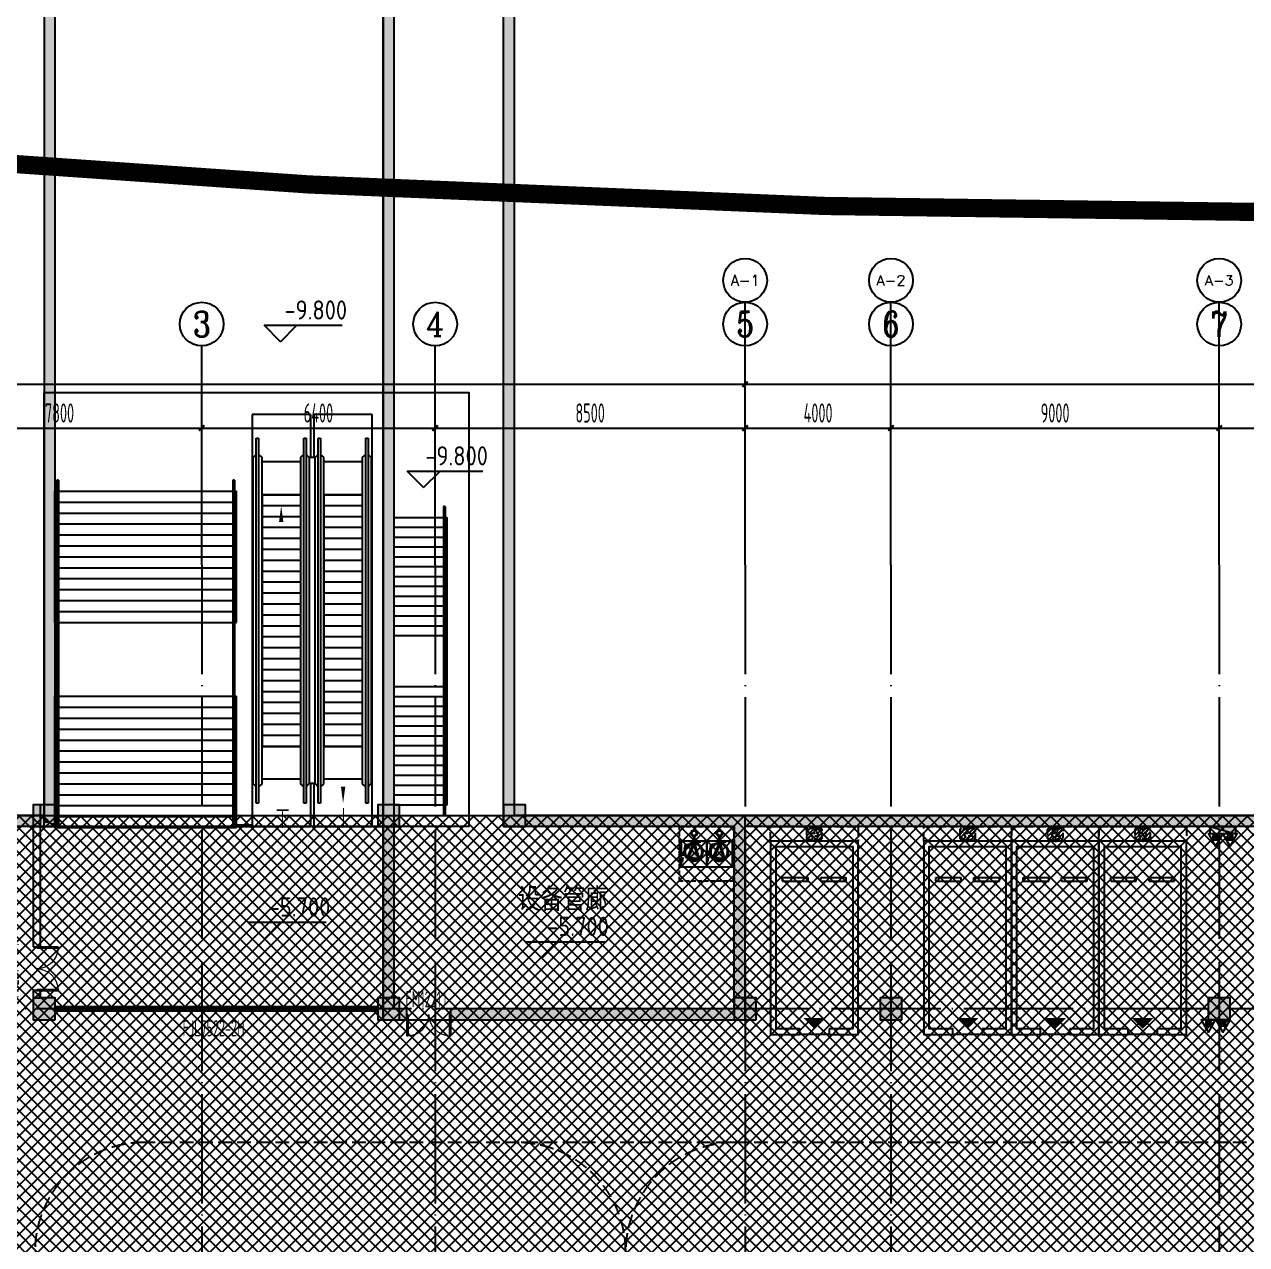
# Model space of a CAD drawing. Extents: x -473190 to 2138458, y -81875 to 2633646.
# Drawn here: x -69060 to -35548, y 155797 to 189261 of the extents above; entities that cross this region are included whole.
import ezdxf
from ezdxf.enums import TextEntityAlignment as Align

# ---------------------------------------------------------------- set-up
doc = ezdxf.new("R2010")
doc.units = 0
doc.header["$LTSCALE"] = 1000
for name, pattern in [('__DASH', [0.35, 0.25, -0.1]), ('ACAD_ISO05W100', [34, 24, -3, 0.5, -3, 0.5, -3]), ('DASH', [0.35, 0.25, -0.1]), ('DOTE', [2.42, 2, -0.2, 0.02, -0.2]), ('排水', [1.1, 1, -0.1])]:
    doc.linetypes.add(name, pattern=pattern)
for name, color, linetype in [('00-停车位', 67, 'Continuous'), ('A-COLUMN', 2, 'Continuous'), ('A-EVTR', 3, 'Continuous'), ('A-PUB_HATCH', 8, 'Continuous'), ('A-REDLINE', 1, 'ACAD_ISO05W100'), ('A-ROOM_NAME', 23, 'Continuous'), ('A-STAIR', 3, 'Continuous'), ('A-WALL', 2, 'Continuous'), ('AXIS', 3, 'Continuous'), ('AXIS_TEXT', 7, 'Continuous'), ('car', 252, 'Continuous'), ('DIM_ELEV', 3, 'Continuous'), ('DIM_SYMB', 3, 'Continuous'), ('DOOR_FIRE', 4, 'Continuous'), ('DOOR_FIRE_TEXT', 7, 'Continuous'), ('DOTE', 1, 'DOTE'), ('HANDRAIL', 3, 'Continuous'), ('PUB_HATCH', 8, 'Continuous'), ('PUB_TEXT', 7, 'Continuous'), ('W-EQUIP_消火栓', 7, 'Continuous'), ('W-EQUIP_灭火器', 7, 'Continuous'), ('WALL-C', 2, 'Continuous'), ('排水', 4, 'Continuous'), ('索引线', 252, 'Continuous'), ('车行线', 4, 'Continuous'), ('集水坑', 4, 'Continuous'), ('雨棚投影', 147, 'Continuous')]:
    doc.layers.add(name, color=color, linetype=linetype)
doc.layers.add('GPS-污水', color=2, linetype='排水', lineweight=40)
doc.layers.add('地下二层$0$A-PUB_HATCH', color=8, linetype='Continuous', lineweight=0)
doc.styles.add('8B2_01', font='simhei.ttf', dxfattribs={"width": 0.8})
doc.styles.add('_TCH_AXIS', font='COMPLEX', dxfattribs={"bigfont": 'GBCBIG'})
doc.styles.add('_TCH_DIM', font='SIMPLEX', dxfattribs={"bigfont": 'GBCBIG'})
doc.styles.add('_TCH_DIM_T3', font='tssdeng.shx', dxfattribs={"width": 0.564706, "bigfont": '@@@tssdchn.shx'})
doc.styles.add('_TCH_WINDOW', font='tssdeng.shx', dxfattribs={"width": 0.8, "height": 3.5, "bigfont": 'tssdchn.shx'})
doc.styles.add('COMPLEX', font='COMPLEX.shx', dxfattribs={"width": 0.65})
doc.styles.get("Standard").update_dxf_attribs({"font": 'gbenor.shx', "bigfont": 'gbcbig.shx'})
doc.dimstyles.new('_TCH_ARCH&&150', dxfattribs={"dimtxt": 525, "dimasz": 150, "dimexe": 375, "dimexo": 450, "dimgap": 150, "dimtad": 1, "dimdec": 0, "dimzin": 0, "dimdsep": 46, "dimtxsty": '_TCH_DIM_T3', "dimblk": 'ARCHTICK', "dimcen": 0.09, "dimclrt": 7, "dimazin": 2, "dimtfac": 1, "dimtdec": 0, "dimtix": 1, "dimtmove": 2, "dimatfit": 3, "dimfxl": 0, "dimtolj": 1, "dimtzin": 0, "dimarcsym": 0})

# ---------------------------------------------------------------- blocks, each defined once
blk = doc.blocks.new('车位2400x5300')
at = {"layer": '00-停车位', "color": 251}
for p, q in [((-875, -1000), (-175, -1000)), ((-875, -1100), (-875, -1000)), ((-175, -1100), (-175, -1000)), ((175, -1000), (875, -1000)), ((175, -1100), (175, -1000)), ((875, -1100), (875, -1000)), ((-875, -1100), (-175, -1100)), ((175, -1100), (875, -1100)), ((400, -5300), (-400, -5300))]:
    blk.add_line(p, q, dxfattribs=at)
blk.add_lwpolyline([(400, -5150), (400, -5300), (1200, -5300), (1200, 0), (-1200, 0), (-1200, -5300), (-400, -5300), (-400, -5150), (-1050, -5150), (-1050, -150), (1050, -150), (1050, -5150), (400, -5150)], dxfattribs=at)
blk.add_lwpolyline([(0, -5150, 0, 600, 0), (0, -4850, 600, 600, 0)], format="xyseb", dxfattribs=at)
blk = doc.blocks.new('A$C796A13F6')
at = {"layer": '车行线', "linetype": '__DASH', "ltscale": 1.5}
for points in [[(30925, -3000), (30925, -47838, 0.414214), (33925, -50838), (45475, -50838, 0.414214), (48475, -47838), (48475, -3000, 0.414214), (45475, 0), (-134375, 0, 0.414214), (-137375, -3000), (-137375, -60738, 0.414214), (-134375, -63738), (-124175, -63738)], [(-124175, 0, -0.414214), (-121175, -3000)], [(-118175, 0, 0.414214), (-121175, -3000)]]:
    blk.add_lwpolyline(points, format="xyb", dxfattribs=at)
blk = doc.blocks.new('$SB01_1')
h = blk.add_hatch(color=256)
h.dxf.hatch_style = 1
h.paths.add_polyline_path([(-0.381, -0.323), (0.5, 0), (-0.381, 0.323)])
h.paths.add_polyline_path([(0, 0), (0.002, 0), (0.002, 0.001), (0, 0.001)], flags=24)
h.paths.add_polyline_path([(0, -0.002), (0.003, -0.002), (0.003, -0.001), (0, -0.001)], flags=24)
h.paths.add_polyline_path([(0, -0.003), (0.003, -0.003), (0.003, -0.002), (0, -0.002)], flags=24)
for p, q in [((0.5, 0), (-0.381, 0.323)), ((-0.381, 0.323), (-0.381, -0.323)), ((0.5, 0), (-0.381, -0.323))]:
    blk.add_line(p, q)
blk.add_circle((0, 0), 0.5)
at = {"flags": 1}
for tag, p in [('UNIT', (0, 0)), ('SPEC', (0, -0.002)), ('WHAT', (0, -0.003))]:
    blk.add_attdef(tag, p, '', height=0.001, dxfattribs=at)
blk = doc.blocks.new('人防集水坑')
at = {"layer": 'GPS-污水', "linetype": '排水'}
for p, q in [((307486, 701151), (307284, 701151)), ((307486, 700451), (307284, 700451))]:
    blk.add_line(p, q, dxfattribs=at)
for centre in [(307561, 701151), (307561, 700451)]:
    blk.add_circle(centre, 75, dxfattribs=at)
at = {"layer": '集水坑', "linetype": 'DASH', "ltscale": 0.5}
blk.add_lwpolyline([(306241, 700051), (306241, 701551), (307741, 701551), (307741, 700051)], close=True, dxfattribs=at)
at = {"layer": '集水坑', "linetype": 'Continuous', "ltscale": 0.5}
for points in [[(306641, 701501), (306641, 700801), (307341, 700801), (307341, 701501)], [(306641, 700801), (306641, 700101), (307341, 700101), (307341, 700801)]]:
    blk.add_lwpolyline(points, close=True, dxfattribs=at)
at = {"layer": '集水坑', "linetype": 'DASH', "ltscale": 0.5}
for points in [[(307341, 700801), (307237, 701397), (306641, 701501)], [(307347, 700101), (307243, 700697), (306647, 700801)]]:
    blk.add_lwpolyline(points, dxfattribs=at)
at = {"layer": 'GPS-污水', "linetype": '排水', "xscale": -480.0000000000002, "yscale": 480.0000000000002, "zscale": 480.0000000000002, "rotation": 176.2535374729293}
for p in [(307045, 701164, 0), (307045, 700464, 0)]:
    blk.add_blockref('$SB01_1', p, dxfattribs=at)
blk = doc.blocks.new('A$C3672542B')
at = {"layer": '排水', "color": 3, "linetype": 'DASH'}
blk.add_lwpolyline([(37143.2, -22708.7, 0, 0, 0), (37855.1, -21996.8, 160, 0, 0), (38279.3, -21572.6, 0, 0, 0)], format="xyseb", dxfattribs=at)
at = {"layer": '集水坑', "linetype": 'Continuous', "rotation": 90}
blk.add_blockref('人防集水坑', (739934.4, -327709.3), dxfattribs=at)
blk = doc.blocks.new('A$C2EF10B80')
at = {"layer": 'A-PUB_HATCH'}
h = blk.add_hatch(dxfattribs=at)
h.set_pattern_fill('ANSI31', color=256, scale=50, angle=-16.4434)
h.set_pattern_definition([(45, (6188.46, 7099.97), (-56.1266, 56.1266), [])])
h.paths.add_polyline_path([(-983, -100, 0.414214), (-1033, -50), (-1184, -50), (-1091, -207), (-1210, -207), (-1204, -250), (-983, -250)])
h.paths.add_polyline_path([(-983, -250), (-1204, -250), (-1190, -350), (-1033, -350, 0.414213), (-983, -300)])
h.paths.add_polyline_path([(-1262, -250), (-1417, -250), (-1417, -300, 0.414215), (-1367, -350), (-1207, -350)])
h.paths.add_polyline_path([(-1221, -50), (-1367, -50, 0.414214), (-1417, -100), (-1417, -250), (-1262, -250), (-1320, -146), (-1212, -146)])
at = {"layer": 'car', "linetype": 'DASH', "ltscale": 0.5}
blk.add_line((-1367, -350), (-1033, -350), dxfattribs=at)
at = {"layer": 'car', "linetype": 'DASH'}
blk.add_lwpolyline([(-2400, 0), (0, 0), (0, -400), (-2400, -400)], close=True, dxfattribs=at)
at = {"layer": 'car', "linetype": 'DASH', "ltscale": 0.5}
blk.add_lwpolyline([(-1320, -146), (-1185, -390), (-1210, -207), (-1091, -207), (-1227, 23), (-1212, -146)], close=True, dxfattribs=at)
for points in [[(-1367, -50, 0.414214), (-1417, -100), (-1417, -300)], [(-1033, -350, 0.414214), (-983, -300), (-983, -100, 0.414214), (-1033, -50), (-1367, -50)]]:
    blk.add_lwpolyline(points, format="xyb", dxfattribs=at)
at = {"layer": 'car', "linetype": 'DASH'}
blk.add_arc((-1367, -300), 50, 180, 270, dxfattribs=at)
blk = doc.blocks.new('_AXISO')
blk.add_circle((0, 0), 0.5)
at = {"layer": 'AXIS_TEXT', "style": 'COMPLEX', "width": 1.041667}
blk.add_attdef('A', text='', height=0.56, dxfattribs=at).set_placement((-0.25, -0.28), (0.25, -0.28), align=Align.FIT)
blk = doc.blocks.new('_ArchTick')
at = {"color": 0, "linetype": 'ByBlock', "const_width": 0.4}
blk.add_lwpolyline([(-0.5, -0.5), (0.5, 0.5)], dxfattribs=at)
blk = doc.blocks.new('*D5347')
at = {"layer": 'AXIS', "color": 0, "lineweight": -2, "transparency": 16777216}
for p, q in [((-251940, 16824), (-251940, 21699)), ((-198340, 16824), (-198340, 21699)), ((-251940, 21324), (-198340, 21324))]:
    blk.add_line(p, q, dxfattribs=at)
at = {"layer": 'Defpoints', "color": 0, "transparency": 16777216}
for p in [(-198340, 21324), (-251940, 16374), (-198340, 16374)]:
    blk.add_point(p, dxfattribs=at)
at = {"layer": 'AXIS', "color": 0, "lineweight": -2, "transparency": 16777216, "xscale": 150, "yscale": 150, "zscale": 150, "rotation": 180}
blk.add_blockref('_ArchTick', (-251940, 21324), dxfattribs=at)
at = {"layer": 'AXIS', "color": 0, "lineweight": -2, "transparency": 16777216, "xscale": 150, "yscale": 150, "zscale": 150}
blk.add_blockref('_ArchTick', (-198340, 21324), dxfattribs=at)
at = {"layer": 'AXIS', "color": 7, "transparency": 16777216, "insert": (-225140, 21736), "char_height": 525, "attachment_point": 5, "style": '_TCH_DIM_T3'}
blk.add_mtext('\\A1;53600', dxfattribs=at)
blk = doc.blocks.new('*D5349')
at = {"layer": 'AXIS', "color": 0, "lineweight": -2, "transparency": 16777216}
for p, q in [((-274640, 16824), (-274640, 20499)), ((-266840, 16824), (-266840, 20499)), ((-274640, 20124), (-266840, 20124))]:
    blk.add_line(p, q, dxfattribs=at)
at = {"layer": 'Defpoints', "color": 0, "transparency": 16777216}
for p in [(-266840, 20124), (-274640, 16374), (-266840, 16374)]:
    blk.add_point(p, dxfattribs=at)
at = {"layer": 'AXIS', "color": 0, "lineweight": -2, "transparency": 16777216, "xscale": 150, "yscale": 150, "zscale": 150, "rotation": 180}
blk.add_blockref('_ArchTick', (-274640, 20124), dxfattribs=at)
at = {"layer": 'AXIS', "color": 0, "lineweight": -2, "transparency": 16777216, "xscale": 150, "yscale": 150, "zscale": 150}
blk.add_blockref('_ArchTick', (-266840, 20124), dxfattribs=at)
at = {"layer": 'AXIS', "color": 7, "transparency": 16777216, "insert": (-270740, 20536), "char_height": 525, "attachment_point": 5, "style": '_TCH_DIM_T3'}
blk.add_mtext('\\A1;7800', dxfattribs=at)
blk = doc.blocks.new('*D5350')
at = {"layer": 'AXIS', "color": 0, "lineweight": -2, "transparency": 16777216}
for p, q in [((-266840, 16824), (-266840, 20499)), ((-260440, 16824), (-260440, 20499)), ((-266840, 20124), (-260440, 20124))]:
    blk.add_line(p, q, dxfattribs=at)
at = {"layer": 'Defpoints', "color": 0, "transparency": 16777216}
for p in [(-260440, 20124), (-266840, 16374), (-260440, 16374)]:
    blk.add_point(p, dxfattribs=at)
at = {"layer": 'AXIS', "color": 0, "lineweight": -2, "transparency": 16777216, "xscale": 150, "yscale": 150, "zscale": 150, "rotation": 180}
blk.add_blockref('_ArchTick', (-266840, 20124), dxfattribs=at)
at = {"layer": 'AXIS', "color": 0, "lineweight": -2, "transparency": 16777216, "xscale": 150, "yscale": 150, "zscale": 150}
blk.add_blockref('_ArchTick', (-260440, 20124), dxfattribs=at)
at = {"layer": 'AXIS', "color": 7, "transparency": 16777216, "insert": (-263640, 20536), "char_height": 525, "attachment_point": 5, "style": '_TCH_DIM_T3'}
blk.add_mtext('\\A1;6400', dxfattribs=at)
blk = doc.blocks.new('*D5351')
at = {"layer": 'AXIS', "color": 0, "lineweight": -2, "transparency": 16777216}
for p, q in [((-260440, 16824), (-260440, 20499)), ((-251940, 16824), (-251940, 20499)), ((-260440, 20124), (-251940, 20124))]:
    blk.add_line(p, q, dxfattribs=at)
at = {"layer": 'Defpoints', "color": 0, "transparency": 16777216}
for p in [(-251940, 20124), (-260440, 16374), (-251940, 16374)]:
    blk.add_point(p, dxfattribs=at)
at = {"layer": 'AXIS', "color": 0, "lineweight": -2, "transparency": 16777216, "xscale": 150, "yscale": 150, "zscale": 150, "rotation": 180}
blk.add_blockref('_ArchTick', (-260440, 20124), dxfattribs=at)
at = {"layer": 'AXIS', "color": 0, "lineweight": -2, "transparency": 16777216, "xscale": 150, "yscale": 150, "zscale": 150}
blk.add_blockref('_ArchTick', (-251940, 20124), dxfattribs=at)
at = {"layer": 'AXIS', "color": 7, "transparency": 16777216, "insert": (-256190, 20536), "char_height": 525, "attachment_point": 5, "style": '_TCH_DIM_T3'}
blk.add_mtext('\\A1;8500', dxfattribs=at)
blk = doc.blocks.new('*D5352')
at = {"layer": 'AXIS', "color": 0, "lineweight": -2, "transparency": 16777216}
for p, q in [((-251940, 16824), (-251940, 20499)), ((-247940, 16824), (-247940, 20499)), ((-251940, 20124), (-247940, 20124))]:
    blk.add_line(p, q, dxfattribs=at)
at = {"layer": 'Defpoints', "color": 0, "transparency": 16777216}
for p in [(-247940, 20124), (-251940, 16374), (-247940, 16374)]:
    blk.add_point(p, dxfattribs=at)
at = {"layer": 'AXIS', "color": 0, "lineweight": -2, "transparency": 16777216, "xscale": 150, "yscale": 150, "zscale": 150, "rotation": 180}
blk.add_blockref('_ArchTick', (-251940, 20124), dxfattribs=at)
at = {"layer": 'AXIS', "color": 0, "lineweight": -2, "transparency": 16777216, "xscale": 150, "yscale": 150, "zscale": 150}
blk.add_blockref('_ArchTick', (-247940, 20124), dxfattribs=at)
at = {"layer": 'AXIS', "color": 7, "transparency": 16777216, "insert": (-249940, 20536), "char_height": 525, "attachment_point": 5, "style": '_TCH_DIM_T3'}
blk.add_mtext('\\A1;4000', dxfattribs=at)
blk = doc.blocks.new('*D5353')
at = {"layer": 'AXIS', "color": 0, "lineweight": -2, "transparency": 16777216}
for p, q in [((-247940, 16824), (-247940, 20499)), ((-238940, 16824), (-238940, 20499)), ((-247940, 20124), (-238940, 20124))]:
    blk.add_line(p, q, dxfattribs=at)
at = {"layer": 'Defpoints', "color": 0, "transparency": 16777216}
for p in [(-238940, 20124), (-247940, 16374), (-238940, 16374)]:
    blk.add_point(p, dxfattribs=at)
at = {"layer": 'AXIS', "color": 0, "lineweight": -2, "transparency": 16777216, "xscale": 150, "yscale": 150, "zscale": 150, "rotation": 180}
blk.add_blockref('_ArchTick', (-247940, 20124), dxfattribs=at)
at = {"layer": 'AXIS', "color": 0, "lineweight": -2, "transparency": 16777216, "xscale": 150, "yscale": 150, "zscale": 150}
blk.add_blockref('_ArchTick', (-238940, 20124), dxfattribs=at)
at = {"layer": 'AXIS', "color": 7, "transparency": 16777216, "insert": (-243440, 20536), "char_height": 525, "attachment_point": 5, "style": '_TCH_DIM_T3'}
blk.add_mtext('\\A1;9000', dxfattribs=at)
blk = doc.blocks.new('*D5354')
at = {"layer": 'AXIS', "color": 0, "lineweight": -2, "transparency": 16777216}
for p, q in [((-238940, 16824), (-238940, 20499)), ((-229940, 16824), (-229940, 20499)), ((-238940, 20124), (-229940, 20124))]:
    blk.add_line(p, q, dxfattribs=at)
at = {"layer": 'Defpoints', "color": 0, "transparency": 16777216}
for p in [(-229940, 20124), (-238940, 16374), (-229940, 16374)]:
    blk.add_point(p, dxfattribs=at)
at = {"layer": 'AXIS', "color": 0, "lineweight": -2, "transparency": 16777216, "xscale": 150, "yscale": 150, "zscale": 150, "rotation": 180}
blk.add_blockref('_ArchTick', (-238940, 20124), dxfattribs=at)
at = {"layer": 'AXIS', "color": 0, "lineweight": -2, "transparency": 16777216, "xscale": 150, "yscale": 150, "zscale": 150}
blk.add_blockref('_ArchTick', (-229940, 20124), dxfattribs=at)
at = {"layer": 'AXIS', "color": 7, "transparency": 16777216, "insert": (-234440, 20536), "char_height": 525, "attachment_point": 5, "style": '_TCH_DIM_T3'}
blk.add_mtext('\\A1;9000', dxfattribs=at)
blk = doc.blocks.new('*D5407')
at = {"layer": 'AXIS', "color": 0, "lineweight": -2, "transparency": 16777216}
for p, q in [((-279890, 16824), (-279890, 21699)), ((-78490, 16824), (-78490, 21699)), ((-279890, 21324), (-78490, 21324))]:
    blk.add_line(p, q, dxfattribs=at)
at = {"layer": 'Defpoints', "color": 0, "transparency": 16777216}
for p in [(-78490, 21324), (-279890, 16374), (-78490, 16374)]:
    blk.add_point(p, dxfattribs=at)
at = {"layer": 'AXIS', "color": 0, "lineweight": -2, "transparency": 16777216, "xscale": 150, "yscale": 150, "zscale": 150, "rotation": 180}
blk.add_blockref('_ArchTick', (-279890, 21324), dxfattribs=at)
at = {"layer": 'AXIS', "color": 0, "lineweight": -2, "transparency": 16777216, "xscale": 150, "yscale": 150, "zscale": 150}
blk.add_blockref('_ArchTick', (-78490, 21324), dxfattribs=at)
at = {"layer": 'AXIS', "color": 7, "transparency": 16777216, "insert": (-179190, 21736), "char_height": 525, "attachment_point": 5, "style": '_TCH_DIM_T3'}
blk.add_mtext('\\A1;201400', dxfattribs=at)
blk = doc.blocks.new('$TwtSys$00000434')
for p, q in [((-0.5, 0.5), (-0.5, -0.5)), ((-0.5, -0.5), (0.5, 0.5)), ((0.5, 0.5), (-0.5, 0.5)), ((0.5, -0.5), (0.5, 0.5)), ((-0.5, -0.5), (0.5, -0.5))]:
    blk.add_line(p, q)
blk.add_solid([(0.5, -0.5), (0.5, 0.5), (-0.5, -0.5)])
blk = doc.blocks.new('$TwtSys$00000546')
h = blk.add_hatch()
h.set_pattern_fill('ANSI31', color=256, scale=200, style=0)
h.set_pattern_definition([(45, (-38543.802, -6670.83), (-17.67767, 17.67767), [])])
h.paths.add_polyline_path([(-65, 174), (65, 174), (65, 44), (-65, 44)])
for points in [[(0, 344), (-198, 0), (198, 0)], [(-65, 174), (65, 174), (65, 44), (-65, 44)]]:
    blk.add_lwpolyline(points, close=True)
blk = doc.blocks.new('_FZH')
blk.add_lwpolyline([(-0.5, -0.5), (0.5, -0.5), (0.5, 0.5), (-0.5, 0.5)], close=True)
at = {"layer": 'PUB_HATCH'}
blk.add_solid([(-0.5, -0.5), (0.5, -0.5), (-0.5, 0.5), (0.5, 0.5)], dxfattribs=at)
blk = doc.blocks.new('zzzzzzzzzzzzzzzz')
at = {"layer": 'A-COLUMN', "xscale": 600, "yscale": 600, "zscale": 600, "rotation": 90}
for p in [(-86433, -162510), (-76984, -162510), (-73533, -162510), (-86433, -167810), (-76984, -167810), (-67209, -167810), (-63209, -167810), (-54209, -167810)]:
    blk.add_blockref('_FZH', p, dxfattribs=at)
blk = doc.blocks.new('ADFASDF')
h = blk.add_hatch()
h.set_pattern_fill('ANSI37', color=8, scale=150)
h.set_pattern_definition([(45, (0, 0), (-168.3798, 168.3798), []), (135, (0, 0), (-168.3798, -168.3798), [])])
h.paths.add_polyline_path([(521397, 239186), (521397, 224886), (539697, 224886), (539697, 169261), (524947, 169261), (524947, 171211), (527822, 171211), (527922, 176611), (501318, 176611), (501125, 109884), (530547, 109887), (530547, 107449), (538188, 100503), (536147, 98236), (540086, 94690), (517812, 69953), (517812, 59790), (482108, 20136), (405247, 20136), (405247, 26086), (391997, 40436), (391997, 64736), (399997, 64738), (399997, 239186), (409022, 239186)])
blk.add_lwpolyline([(399997, 64738), (399997, 239186), (409022, 239186), (521397, 239186)])
blk = doc.blocks.new('$DorLib2D$00000002')
for p, q in [((-0.5, 0), (-0.5, 0.4875)), ((-0.475, 0.4875), (-0.5, 0.4875)), ((-0.475, 0), (-0.475, 0.4875)), ((0.475, 0), (0.475, 0.4875)), ((0.475, 0.4875), (0.5, 0.4875)), ((0.5, 0), (0.5, 0.4875)), ((-0.5, 0), (-0.475, 0)), ((0.5, 0), (0.475, 0))]:
    blk.add_line(p, q)
at = {"lineweight": 13}
for centre, start, end in [((-0.4875, 0), 0, 88.53072), ((0.4875, 0), 91.46928, 180)]:
    blk.add_arc(centre, 0.4875, start, end, dxfattribs=at)
blk = doc.blocks.new('$DorLib2D$00000213')
at = {"color": 0, "linetype": 'DASH', "const_width": 0.02}
blk.add_lwpolyline([(0.5, 0), (-0.5, 0)], dxfattribs=at)
blk = doc.blocks.new('A$C4F5A101F')
at = {"layer": 'AXIS'}
for p, q in [((-251939.7, 16373.7), (-251939.7, 23573.7)), ((-247939.7, 16373.7), (-247939.7, 23573.7)), ((-238939.7, 16373.7), (-238939.7, 23573.7)), ((-266839.7, 16373.7), (-266839.7, 22373.7)), ((-260439.7, 16373.7), (-260439.7, 22373.7)), ((-251939.7, 16373.7), (-251939.7, 22373.7)), ((-247939.7, 16373.7), (-247939.7, 22373.7)), ((-238939.7, 16373.7), (-238939.7, 22373.7))]:
    blk.add_line(p, q, dxfattribs=at)
at = {"layer": 'DOTE', "color": 127, "linetype": 'DOTE', "ltscale": 1.5}
for p, q in [((-266839.7, 16373.7), (-266839.7, -213765.2)), ((-260439.7, 16373.7), (-260439.7, -213765.2)), ((-39660.8, 4192.6), (-298298.4, 4192.6))]:
    blk.add_line(p, q, dxfattribs=at)
at = {"layer": 'DOTE', "color": 16, "linetype": 'DOTE', "ltscale": 1.5}
for p, q in [((-251939.7, 16373.7), (-251939.7, -213765.2)), ((-247939.7, 16373.7), (-247939.7, -213765.2)), ((-238939.7, 16373.7), (-238939.7, -213765.2))]:
    blk.add_line(p, q, dxfattribs=at)
at = {"layer": 'AXIS'}
ref = blk.add_blockref('_AXISO', (-251939.7, 24173.7), dxfattribs=dict(at, xscale=1200, yscale=1200, zscale=1200))
ref.add_attrib('A', 'A-1', dxfattribs={"layer": 'AXIS_TEXT', "height": 294.94, "style": '_TCH_AXIS'}).set_placement((-252332.9, 24026.3), (-251546.4, 24026.3), align=Align.FIT)
ref = blk.add_blockref('_AXISO', (-247939.7, 24173.7), dxfattribs=dict(at, xscale=1200, yscale=1200, zscale=1200))
ref.add_attrib('A', 'A-2', dxfattribs={"layer": 'AXIS_TEXT', "height": 273.43, "style": '_TCH_AXIS'}).set_placement((-248336.8, 24037), (-247542.6, 24037), align=Align.FIT)
ref = blk.add_blockref('_AXISO', (-238939.7, 24173.7), dxfattribs=dict(at, xscale=1200, yscale=1200, zscale=1200))
ref.add_attrib('A', 'A-3', dxfattribs={"layer": 'AXIS_TEXT', "height": 273.43, "style": '_TCH_AXIS'}).set_placement((-239336.8, 24037), (-238542.6, 24037), align=Align.FIT)
ref = blk.add_blockref('_AXISO', (-266839.7, 22973.7), dxfattribs=dict(at, xscale=1200, yscale=1200, zscale=1200))
ref.add_attrib('A', '3', dxfattribs={"layer": 'AXIS_TEXT', "height": 698.9, "style": '_TCH_AXIS'}).set_placement((-267072.7, 22624.3), (-266606.7, 22624.3), align=Align.FIT)
ref = blk.add_blockref('_AXISO', (-260439.7, 22973.7), dxfattribs=dict(at, xscale=1200, yscale=1200, zscale=1200))
ref.add_attrib('A', '4', dxfattribs={"layer": 'AXIS_TEXT', "height": 668.2, "style": '_TCH_AXIS'}).set_placement((-260694.2, 22639.7), (-260185.1, 22639.7), align=Align.FIT)
ref = blk.add_blockref('_AXISO', (-251939.7, 22973.7), dxfattribs=dict(at, xscale=1200, yscale=1200, zscale=1200))
ref.add_attrib('A', '5', dxfattribs={"layer": 'AXIS_TEXT', "height": 698.9, "style": '_TCH_AXIS'}).set_placement((-252172.7, 22624.3), (-251706.7, 22624.3), align=Align.FIT)
ref = blk.add_blockref('_AXISO', (-247939.7, 22973.7), dxfattribs=dict(at, xscale=1200, yscale=1200, zscale=1200))
ref.add_attrib('A', '6', dxfattribs={"layer": 'AXIS_TEXT', "height": 698.9, "style": '_TCH_AXIS'}).set_placement((-248172.7, 22624.3), (-247706.7, 22624.3), align=Align.FIT)
ref = blk.add_blockref('_AXISO', (-238939.7, 22973.7), dxfattribs=dict(at, xscale=1200, yscale=1200, zscale=1200))
ref.add_attrib('A', '7', dxfattribs={"layer": 'AXIS_TEXT', "height": 698.9, "style": '_TCH_AXIS'}).set_placement((-239172.7, 22624.3), (-238706.7, 22624.3), align=Align.FIT)
for p1, p2, distance, picture, middle in [((-279889.7, 16373.7), (-78489.7, 16373.7), 4950, '*D5407', (-179189.7, 21736.2)), ((-251939.7, 16373.7), (-198339.7, 16373.7), 4950, '*D5347', (-225139.7, 21736.2)), ((-274639.7, 16373.7), (-266839.7, 16373.7), 3750, '*D5349', (-270739.7, 20536.2)), ((-266839.7, 16373.7), (-260439.7, 16373.7), 3750, '*D5350', (-263639.7, 20536.2)), ((-260439.7, 16373.7), (-251939.7, 16373.7), 3750, '*D5351', (-256189.7, 20536.2)), ((-251939.7, 16373.7), (-247939.7, 16373.7), 3750, '*D5352', (-249939.7, 20536.2)), ((-247939.7, 16373.7), (-238939.7, 16373.7), 3750, '*D5353', (-243439.7, 20536.2)), ((-238939.7, 16373.7), (-229939.7, 16373.7), 3750, '*D5354', (-234439.7, 20536.2))]:
    dim = blk.add_aligned_dim(p1=p1, p2=p2, distance=distance, dimstyle='_TCH_ARCH&&150', dxfattribs=at)
    dim.commit()
    dim.dimension.update_dxf_attribs({"geometry": picture, "text_midpoint": middle})

msp = doc.modelspace()

# ---------------------------------------------------------------- hatches: boundary and pattern name
at = {"layer": 'PUB_HATCH'}
for points in [[(-68222.5, 212535.6), (-68522.5, 212535.6), (-68522.5, 167360.6), (-68222.5, 167360.6)], [(-68222.5, 167260.6), (-68522.5, 167560.6), (-77547.7, 167560.6), (-77247.7, 167260.6)], [(-68522.5, 167560.6), (-68222.5, 167260.6), (-68222.5, 167360.6), (-68522.5, 167360.6)], [(-49397.7, 167360.6), (-49297.7, 167560.6), (-55622.5, 167560.6), (-55922.5, 167260.6), (-49597.7, 167260.6)], [(-13697.7, 167260.6), (-13697.7, 167560.6), (-49297.7, 167560.6), (-49397.7, 167360.6), (-49297.7, 167260.6)], [(-59222.7, 161960.6), (-58572.7, 161960.6), (-58572.7, 162260.6), (-58922.7, 162260.6)], [(-49597.7, 162260.6), (-57372.7, 162260.6), (-57372.7, 161960.6), (-49297.7, 161960.6)]]:
    msp.add_hatch(color=256, dxfattribs=at).paths.add_polyline_path(points)
at = {"layer": '地下二层$0$A-PUB_HATCH'}
for points in [[(-59222.7, 167560.6), (-58922.7, 167560.6), (-58922.7, 207535.6), (-59222.7, 207535.6)], [(-55922.5, 167260.6), (-55622.5, 167560.6), (-55622.5, 207535.6), (-55922.5, 207235.6)], [(-59222.7, 161960.6), (-58922.7, 162260.6), (-58922.7, 167560.6), (-59222.7, 167560.6)], [(-49597.7, 162260.6), (-49297.7, 161960.6), (-49297.7, 167260.6), (-49397.7, 167360.6), (-49597.7, 167260.6)]]:
    msp.add_hatch(color=256, dxfattribs=at).paths.add_polyline_path(points)

# ---------------------------------------------------------------- linework, layer by layer
msp.add_lwpolyline([(-59222.7, 199113.5), (-59222.7, 161960.6), (-49297.7, 161960.6), (-49297.7, 167560.6)])
at = {"layer": 'A-EVTR'}
for p, q in [((-61220.5, 178560.6), (-62818.5, 178560.6)), ((-62818.5, 178560.6), (-62818.5, 167260.6)), ((-61220.5, 178560.6), (-61220.5, 177380.1)), ((-59522.5, 178560.6), (-61120.5, 178560.6)), ((-61120.5, 178560.6), (-61120.5, 177380.1)), ((-59522.5, 167260.6), (-59522.5, 178560.6)), ((-62703.5, 167905.1), (-62703.5, 177916.1)), ((-62703.5, 177916.1), (-62643.5, 177916.1)), ((-62643.5, 177916.1), (-62643.5, 167905.1)), ((-61395.5, 177916.1), (-61335.5, 177916.1)), ((-61395.5, 167905.1), (-61395.5, 177916.1)), ((-61335.5, 177916.1), (-61335.5, 167905.1)), ((-61005.5, 167905.1), (-61005.5, 177916.1)), ((-61005.5, 177916.1), (-60945.5, 177916.1)), ((-60945.5, 177916.1), (-60945.5, 167905.1)), ((-59697.5, 177916.1), (-59637.5, 177916.1)), ((-59697.5, 167905.1), (-59697.5, 177916.1)), ((-59637.5, 177916.1), (-59637.5, 167905.1)), ((-62789.5, 177380.1), (-62703.5, 177466.1)), ((-62789.5, 168441.1), (-62789.5, 177380.1)), ((-62544.5, 177393.3), (-62643.5, 177466.1)), ((-62544.5, 168427.8), (-62544.5, 177393.3)), ((-61395.5, 177466.1), (-61494.5, 177393.3)), ((-61494.5, 177393.3), (-61494.5, 168427.8)), ((-61335.5, 177466.1), (-61249.5, 177380.1)), ((-61091.5, 177380.1), (-61249.5, 177380.1)), ((-61249.5, 177380.1), (-61249.5, 168441.1)), ((-61091.5, 177380.1), (-61005.5, 177466.1)), ((-61091.5, 168441.1), (-61091.5, 177380.1)), ((-60846.5, 177393.3), (-60945.5, 177466.1)), ((-60846.5, 168427.8), (-60846.5, 177393.3)), ((-59697.5, 177466.1), (-59796.5, 177393.3)), ((-59796.5, 177393.3), (-59796.5, 168427.8)), ((-59637.5, 177466.1), (-59551.5, 177380.1)), ((-59551.5, 177380.1), (-59551.5, 168441.1)), ((-61494.5, 177260.6), (-62544.5, 177260.6)), ((-59796.5, 177260.6), (-60846.5, 177260.6)), ((-62544.5, 176360.6), (-62544.5, 169460.6)), ((-61494.5, 176360.6), (-62544.5, 176360.6)), ((-62544.5, 176360.6), (-61494.5, 176360.6)), ((-61494.5, 176360.6), (-61494.5, 169460.6)), ((-60846.5, 176360.6), (-60846.5, 169460.6)), ((-59796.5, 176360.6), (-60846.5, 176360.6)), ((-60846.5, 176360.6), (-59796.5, 176360.6)), ((-59796.5, 176360.6), (-59796.5, 169460.6)), ((-61494.5, 176060.6), (-62544.5, 176060.6)), ((-59796.5, 176060.6), (-60846.5, 176060.6)), ((-61494.5, 175760.6), (-62544.5, 175760.6)), ((-59796.5, 175760.6), (-60846.5, 175760.6)), ((-61494.5, 175460.6), (-62544.5, 175460.6)), ((-59796.5, 175460.6), (-60846.5, 175460.6)), ((-61494.5, 175160.6), (-62544.5, 175160.6)), ((-59796.5, 175160.6), (-60846.5, 175160.6)), ((-61494.5, 174860.6), (-62544.5, 174860.6)), ((-59796.5, 174860.6), (-60846.5, 174860.6)), ((-61494.5, 174560.6), (-62544.5, 174560.6)), ((-59796.5, 174560.6), (-60846.5, 174560.6)), ((-61494.5, 174260.6), (-62544.5, 174260.6)), ((-61494.5, 173960.6), (-62544.5, 173960.6)), ((-59796.5, 174260.6), (-60846.5, 174260.6)), ((-59796.5, 173960.6), (-60846.5, 173960.6)), ((-61494.5, 173660.6), (-62544.5, 173660.6)), ((-59796.5, 173660.6), (-60846.5, 173660.6)), ((-61494.5, 173360.6), (-62544.5, 173360.6)), ((-59796.5, 173360.6), (-60846.5, 173360.6)), ((-61494.5, 173060.6), (-62544.5, 173060.6)), ((-59796.5, 173060.6), (-60846.5, 173060.6)), ((-61494.5, 172760.6), (-62544.5, 172760.6)), ((-59796.5, 172760.6), (-60846.5, 172760.6)), ((-61494.5, 172460.6), (-62544.5, 172460.6)), ((-59796.5, 172460.6), (-60846.5, 172460.6)), ((-61494.5, 172160.6), (-62544.5, 172160.6)), ((-59796.5, 172160.6), (-60846.5, 172160.6)), ((-61494.5, 171860.6), (-62544.5, 171860.6)), ((-59796.5, 171860.6), (-60846.5, 171860.6)), ((-61494.5, 171560.6), (-62544.5, 171560.6)), ((-61494.5, 171260.6), (-62544.5, 171260.6)), ((-59796.5, 171560.6), (-60846.5, 171560.6)), ((-59796.5, 171260.6), (-60846.5, 171260.6)), ((-61494.5, 170960.6), (-62544.5, 170960.6)), ((-59796.5, 170960.6), (-60846.5, 170960.6)), ((-61494.5, 170660.6), (-62544.5, 170660.6)), ((-59796.5, 170660.6), (-60846.5, 170660.6)), ((-61494.5, 170360.6), (-62544.5, 170360.6)), ((-59796.5, 170360.6), (-60846.5, 170360.6)), ((-61494.5, 170060.6), (-62544.5, 170060.6)), ((-59796.5, 170060.6), (-60846.5, 170060.6)), ((-61494.5, 169760.6), (-62544.5, 169760.6)), ((-59796.5, 169760.6), (-60846.5, 169760.6)), ((-61494.5, 169460.6), (-62544.5, 169460.6)), ((-62544.5, 169460.6), (-61494.5, 169460.6)), ((-59796.5, 169460.6), (-60846.5, 169460.6)), ((-60846.5, 169460.6), (-59796.5, 169460.6)), ((-62703.5, 168355.1), (-62789.5, 168441.1)), ((-62643.5, 168355.1), (-62544.5, 168427.8)), ((-61494.5, 168560.6), (-62544.5, 168560.6)), ((-61494.5, 168427.8), (-61395.5, 168355.1)), ((-61249.5, 168441.1), (-61335.5, 168355.1)), ((-61091.5, 168441.1), (-61249.5, 168441.1)), ((-61220.5, 168441.1), (-61220.5, 167260.6)), ((-61120.5, 168441.1), (-61120.5, 167260.6)), ((-61005.5, 168355.1), (-61091.5, 168441.1)), ((-60945.5, 168355.1), (-60846.5, 168427.8)), ((-59796.5, 168560.6), (-60846.5, 168560.6)), ((-59796.5, 168427.8), (-59697.5, 168355.1)), ((-59551.5, 168441.1), (-59637.5, 168355.1)), ((-62643.5, 167905.1), (-62703.5, 167905.1)), ((-61335.5, 167905.1), (-61395.5, 167905.1)), ((-60945.5, 167905.1), (-61005.5, 167905.1)), ((-59637.5, 167905.1), (-59697.5, 167905.1)), ((-62818.5, 167260.6), (-61220.5, 167260.6)), ((-61120.5, 167260.6), (-59522.5, 167260.6))]:
    msp.add_line(p, q, dxfattribs=at)
at = {"layer": 'A-REDLINE', "const_width": 500, "flags": 128}
msp.add_lwpolyline([(-89481.4, 187228.8), (-75385.8, 185854.4), (-61257.6, 184872), (-47107.5, 184282.2), (-32946.4, 184085.6), (42633, 184085.6), (118212.3, 184085.6), (125682.3, 183899.5), (133133.8, 183341.6), (140548.2, 182413.3), (147907.2, 181116.9), (155192.5, 179455.7), (162386.1, 177433.7), (169470, 175056), (176426.7, 172328.4), (183239, 169257.8), (189889.9, 165851.8), (196362.9, 162118.7), (202642, 158068), (131057.9, 79413.7), (59473.8, 759.5), (-12110.3, -77894.8), (-89481.4, -55567.9), (-89481.4, 65830.4)], close=True, dxfattribs=at)
at = {"layer": 'A-STAIR'}
for p, q in [((-68222.5, 172860.6), (-68222.5, 176460.6)), ((-68222.5, 176460.6), (-63247.5, 176460.6)), ((-63247.5, 172860.6), (-63247.5, 176460.6)), ((-68222.5, 176160.6), (-63247.5, 176160.6)), ((-68222.5, 175860.6), (-63247.5, 175860.6)), ((-58922.7, 172500.6), (-58922.7, 175740.6)), ((-58922.7, 175740.6), (-57472.7, 175740.6)), ((-57472.7, 172500.6), (-57472.7, 175740.6)), ((-68222.5, 175560.6), (-63247.5, 175560.6)), ((-58922.7, 175470.6), (-57472.7, 175470.6)), ((-68222.5, 175260.6), (-63247.5, 175260.6)), ((-68222.5, 174960.6), (-63247.5, 174960.6)), ((-58922.7, 175200.6), (-57472.7, 175200.6)), ((-68222.5, 174660.6), (-63247.5, 174660.6)), ((-58922.7, 174930.6), (-57472.7, 174930.6)), ((-58922.7, 174660.6), (-57472.7, 174660.6)), ((-68222.5, 174360.6), (-63247.5, 174360.6)), ((-58922.7, 174390.6), (-57472.7, 174390.6)), ((-68222.5, 174060.6), (-63247.5, 174060.6)), ((-58922.7, 174120.6), (-57472.7, 174120.6)), ((-68222.5, 173760.6), (-63247.5, 173760.6)), ((-58922.7, 173850.6), (-57472.7, 173850.6)), ((-68222.5, 173460.6), (-63247.5, 173460.6)), ((-58922.7, 173580.6), (-57472.7, 173580.6)), ((-58922.7, 173310.6), (-57472.7, 173310.6)), ((-68222.5, 173160.6), (-63247.5, 173160.6)), ((-58922.7, 173040.6), (-57472.7, 173040.6)), ((-68222.5, 172860.6), (-63247.5, 172860.6)), ((-58922.7, 172770.6), (-57472.7, 172770.6)), ((-58922.7, 172500.6), (-57472.7, 172500.6)), ((-58922.7, 167860.6), (-58922.7, 171100.6)), ((-58922.7, 171100.6), (-57472.7, 171100.6)), ((-57472.7, 167860.6), (-57472.7, 171100.6)), ((-68222.5, 167234.7), (-68222.5, 170834.7)), ((-68222.5, 170834.7), (-63247.5, 170834.7)), ((-63247.5, 167234.7), (-63247.5, 170834.7)), ((-58922.7, 170830.6), (-57472.7, 170830.6)), ((-68222.5, 170534.7), (-63247.5, 170534.7)), ((-58922.7, 170560.6), (-57472.7, 170560.6)), ((-58922.7, 170290.6), (-57472.7, 170290.6)), ((-68222.5, 170234.7), (-63247.5, 170234.7)), ((-68222.5, 169934.7), (-63247.5, 169934.7)), ((-58922.7, 170020.6), (-57472.7, 170020.6)), ((-68222.5, 169634.7), (-63247.5, 169634.7)), ((-58922.7, 169750.6), (-57472.7, 169750.6)), ((-68222.5, 169334.7), (-63247.5, 169334.7)), ((-58922.7, 169480.6), (-57472.7, 169480.6)), ((-68222.5, 169034.7), (-63247.5, 169034.7)), ((-58922.7, 169210.6), (-57472.7, 169210.6)), ((-58922.7, 168940.6), (-57472.7, 168940.6)), ((-68222.5, 168734.7), (-63247.5, 168734.7)), ((-58922.7, 168670.6), (-57472.7, 168670.6)), ((-68222.5, 168434.7), (-63247.5, 168434.7)), ((-58922.7, 168400.6), (-57472.7, 168400.6)), ((-68222.5, 168134.7), (-63247.5, 168134.7)), ((-58922.7, 168130.6), (-57472.7, 168130.6)), ((-68222.5, 167834.7), (-63247.5, 167834.7)), ((-58922.7, 167860.6), (-57472.7, 167860.6)), ((-68222.5, 167534.7), (-63247.5, 167534.7)), ((-68222.5, 167234.7), (-63247.5, 167234.7))]:
    msp.add_line(p, q, dxfattribs=at)
msp.add_lwpolyline([(-57472.7, 171100.6), (-57472.7, 172500.6)], dxfattribs=at)
at = {"layer": 'A-WALL'}
for p, q in [((-59222.7, 167560.6), (-59222.7, 207535.6)), ((-58922.7, 167560.6), (-58922.7, 207535.6)), ((-55622.5, 167560.6), (-55622.5, 207535.6)), ((-55922.5, 167260.6), (-55922.5, 207235.6)), ((-68822.5, 167860.6), (-68822.5, 163960.6)), ((-68622.5, 167860.6), (-68822.5, 167860.6)), ((-68622.5, 163960.6), (-68622.5, 167860.6)), ((-68522.5, 167560.6), (-77547.7, 167560.6)), ((-68222.5, 167260.6), (-77247.7, 167260.6)), ((-68522.5, 167560.6), (-68522.5, 167360.6)), ((-68222.5, 167260.6), (-68222.5, 167360.6)), ((-59222.7, 161960.6), (-59222.7, 167560.6)), ((-58922.7, 162260.6), (-58922.7, 167560.6)), ((-49597.7, 167260.6), (-55922.5, 167260.6)), ((-49297.7, 167560.6), (-55622.5, 167560.6)), ((-49597.7, 162260.6), (-49597.7, 167260.6)), ((-13697.7, 167560.6), (-49297.7, 167560.6)), ((-49297.7, 161960.6), (-49297.7, 167260.6)), ((-13697.7, 167260.6), (-49297.7, 167260.6)), ((-68822.5, 163960.6), (-68622.5, 163960.6)), ((-68622.5, 162760.6), (-68822.5, 162760.6)), ((-68822.5, 162760.6), (-68822.5, 162560.6)), ((-68822.5, 162560.6), (-68622.5, 162560.6)), ((-68622.5, 162560.6), (-68622.5, 162760.6)), ((-68222.5, 162360.6), (-68222.5, 162160.6)), ((-59372.7, 162360.6), (-59372.7, 162160.6)), ((-58572.7, 162260.6), (-58922.7, 162260.6)), ((-58572.7, 161960.6), (-58572.7, 162260.6)), ((-49597.7, 162260.6), (-57372.7, 162260.6)), ((-57372.7, 162260.6), (-57372.7, 161960.6)), ((-59222.7, 161960.6), (-58572.7, 161960.6)), ((-57372.7, 161960.6), (-49297.7, 161960.6))]:
    msp.add_line(p, q, dxfattribs=at)
at = {"layer": 'DIM_ELEV'}
for p, q in [((-62040.6, 180559.1), (-62490.6, 181009.1)), ((-62490.6, 181009.1), (-60351.2, 181009.1)), ((-62040.6, 180559.1), (-61590.6, 181009.1)), ((-58114.7, 176559.2), (-58564.7, 177009.2)), ((-58564.7, 177009.2), (-56488.4, 177009.2)), ((-58114.7, 176559.2), (-57664.7, 177009.2)), ((-62478, 164186.1), (-62928, 164636.1)), ((-62928, 164636.1), (-60783.2, 164636.1)), ((-62478, 164186.1), (-62028, 164636.1)), ((-54875.9, 163653.6), (-55325.9, 164103.6)), ((-55325.9, 164103.6), (-53146.8, 164103.6)), ((-54875.9, 163653.6), (-54425.9, 164103.6))]:
    msp.add_line(p, q, dxfattribs=at)
at = {"layer": 'DIM_SYMB'}
for points in [[(-62019.5, 167905.1, 0, 0, 0), (-62019.5, 176060.6, 0, 120, 0), (-62019.5, 175610.6, 0, 0, 0)], [(-60321.5, 176060.6, 0, 0, 0), (-60321.5, 167905.1, 0, 120, 0), (-60321.5, 168355.1, 0, 0, 0)]]:
    msp.add_lwpolyline(points, format="xyseb", dxfattribs=at)
at = {"layer": 'HANDRAIL'}
for p, q in [((-68172.5, 176760.6), (-68172.5, 167310.6)), ((-68122.5, 176760.6), (-68172.5, 176760.6)), ((-68122.5, 176760.6), (-68122.5, 167260.6)), ((-63347.5, 176760.6), (-63347.5, 167260.6)), ((-63297.5, 176760.6), (-63347.5, 176760.6)), ((-63297.5, 176760.6), (-63297.5, 167310.6)), ((-57572.7, 176040.6), (-57572.7, 167560.6)), ((-57522.7, 176040.6), (-57572.7, 176040.6)), ((-57522.7, 176040.6), (-57522.7, 167560.6)), ((-68172.5, 167310.6), (-68172.5, 167310.6)), ((-68172.5, 167260.6), (-68172.5, 167310.6)), ((-68122.5, 167260.6), (-68172.5, 167260.6)), ((-63347.5, 167260.6), (-62818.5, 167260.6)), ((-63297.5, 167310.6), (-62818.5, 167310.6)), ((-62818.5, 167310.6), (-62818.5, 167260.6)), ((-57522.7, 167560.6), (-57572.7, 167560.6))]:
    msp.add_line(p, q, dxfattribs=at)
at = {"layer": 'WALL-C'}
for p, q in [((-68522.5, 212535.6), (-68522.5, 167360.6)), ((-68222.5, 212535.6), (-68222.5, 167360.6))]:
    msp.add_line(p, q, dxfattribs=at)
at = {"layer": '索引线'}
msp.add_lwpolyline([(-68522.5, 179168.4), (-56876.2, 179168.4), (-56876.2, 167260.6), (-68522.5, 167260.6)], close=True, dxfattribs=at)

# ---------------------------------------------------------------- block references
for name, p in [('A$C3672542B', (-89481.4, 187228.8)), ('ADFASDF', (-477545, -71625.7)), ('A$C796A13F6', (68602.3, 158598.1))]:
    msp.add_blockref(name, p)
at = {"rotation": 179.9999973237665}
for p in [(-48597.7, 166860.6), (-44397.7, 166860.6), (-41997.7, 166860.6), (-39597.7, 166860.6)]:
    msp.add_blockref('A$C2EF10B80', p, dxfattribs=at)
at = {"layer": '00-停车位'}
for p in [(-47397.7, 166860.6), (-43197.7, 166860.6), (-40797.7, 166860.6), (-38397.7, 166860.6)]:
    msp.add_blockref('车位2400x5300', p, dxfattribs=at)
at = {"layer": 'DOOR_FIRE'}
ref = msp.add_blockref('$DorLib2D$00000002', (-68722.5, 163360.6), dxfattribs=dict(at, xscale=1200, yscale=-1200, zscale=200, rotation=90))
ref.add_attrib('A', 'FM1221Y-BT', (-69210.3, 162376.8), dxfattribs={"layer": 'DOOR_FIRE_TEXT', "height": 446.25, "rotation": 90, "style": '_TCH_WINDOW', "width": 0.564706})
ref = msp.add_blockref('$DorLib2D$00000002', (-57972.7, 162110.6), dxfattribs=dict(at, xscale=1200, yscale=1200, zscale=300, rotation=180))
ref.add_attrib('A', 'FM1221J', (-58612.4, 162303.2), dxfattribs={"layer": 'DOOR_FIRE_TEXT', "height": 446.25, "style": '_TCH_WINDOW', "width": 0.564706})
ref = msp.add_blockref('$DorLib2D$00000213', (-63797.6, 162260.6), dxfattribs=dict(at, xscale=8849.742829987794, yscale=8849.742829987794, zscale=200, rotation=180))
ref.add_attrib('A', 'FJL7522-2H', (-64723.2, 161504.3), dxfattribs={"layer": 'DOOR_FIRE_TEXT', "height": 446.25, "style": '_TCH_WINDOW', "width": 0.564706})
at = {"layer": 'W-EQUIP_消火栓', "xscale": -700, "yscale": 200, "zscale": 700, "rotation": 180}
msp.add_blockref('$TwtSys$00000434', (-36198.7, 167160.6), dxfattribs=at)
at = {"layer": 'W-EQUIP_灭火器'}
for p, rotation in [((-36397.1, 167060.6), 179.9999999999923), ((-36000.3, 167060.6), 179.9999999999923), ((-36592.9, 161960.6), 180.0000000000075), ((-36196.1, 161960.6), 180.0000000000075)]:
    msp.add_blockref('$TwtSys$00000546', p, dxfattribs=dict(at, rotation=rotation))
at = {"layer": '索引线', "color": 0}
msp.add_blockref('zzzzzzzzzzzzzzzz', (17910.9, 330071), dxfattribs=at)
at = {"layer": '雨棚投影', "linetype": 'DASH', "lineweight": -3, "ltscale": 2}
msp.add_blockref('A$C4F5A101F', (202642, 158068), dxfattribs=at)

# ---------------------------------------------------------------- texts
at = {"layer": 'A-ROOM_NAME', "color": 1, "style": '8B2_01', "width": 0.8}
msp.add_text('设备管廊', height=563.29, dxfattribs=at).set_placement((-55525.7, 165009.1))
at = {"layer": 'PUB_TEXT'}
for s, p in [('-9.800', (-61929.3, 181166.6)), ('-9.800', (-58066.6, 177166.7)), ('-5.700', (-62359.8, 164793.6)), ('-5.700', (-54723.4, 164261.1))]:
    msp.add_text(s, height=525, dxfattribs=at).set_placement(p)
at = {"layer": 'PUB_TEXT', "style": '_TCH_DIM'}
for s, p in [('下', (-62161.9, 167222.6)), ('上', (-60477.9, 167222.7))]:
    msp.add_text(s, height=506.4, dxfattribs=at).set_placement(p)

doc.saveas('drawing.dxf')
